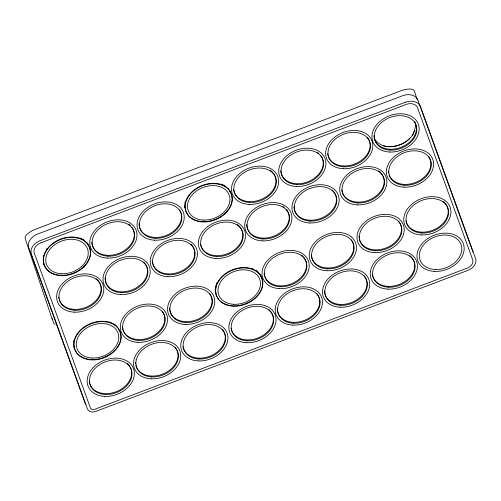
<?xml version="1.0" encoding="UTF-8"?>
<svg xmlns="http://www.w3.org/2000/svg" width="501" height="501" viewBox="0 0 501 501"><rect width="100%" height="100%" fill="white"/><g stroke="black" fill="none" stroke-linecap="round" stroke-linejoin="round"><path stroke-width="0.75" d="M414.759 130.504C408.014 144.858 418.448 124.699 414.809 122.394M374.391 138.464C382.413 152.398 405.077 147.106 412.624 134.85M383.66 145.916C392.452 148.058 402.535 145.227 409.267 138.909L409.298 138.984M55.135 324.341L54.008 323.721L51.96 318.536L25.15 238.457A12.901 4.935 -21.1 0 1 35.64 229.201L400.712 90.856A12.901 4.935 -21.1 0 1 414.34 90.975L417.314 99.862M229.502 190.524L230.26 191.839M231.124 193.336L231.374 194.031M260.038 274.767L260.802 276.082M215.975 294.463L216.113 294.839M89.278 246.655L89.416 247.037M89.316 246.861L89.666 247.732M472.944 251.959L417.94 100.219A12.901 9.632 -21.8 0 0 402.597 95.735L37.531 234.08A12.901 9.632 -21.8 0 0 28.751 247.707L84.851 402.46A6.92 5.167 -21.8 0 0 86.015 404.132M43.568 262.587L43.831 264.096M414.427 121.693A21.925 16.37 -21.8 0 1 399.892 147.739A21.925 16.37 -21.8 0 1 373.959 135.539M222.394 329.426A21.925 16.37 -21.8 0 1 210.946 355.766A21.925 16.37 -21.8 0 1 182.978 346.611M43.731 263.921A24.361 18.186 -21.8 0 1 43.33 262.618M86.898 242.528A24.361 18.186 -21.8 0 1 88.101 244.2M74.267 348.164A24.361 18.186 -21.8 0 1 73.866 346.861M184.769 207.571A24.361 18.186 -21.8 0 1 184.606 205.498M229.809 190.499A24.361 18.186 -21.8 0 1 230.46 191.708M215.305 291.814A24.361 18.186 -21.8 0 1 215.148 289.741M255.986 270.208A24.361 18.186 -21.8 0 1 257.683 271.548M260.345 274.742A24.361 18.186 -21.8 0 1 260.996 275.951M73.716 341.701A24.361 18.186 -21.8 0 1 73.973 340.26M109.65 321.949A24.361 18.186 -21.8 0 1 111.116 322.5M113.802 323.884A24.361 18.186 -21.8 0 1 116.119 325.631M215.536 287.28A24.361 18.186 -21.8 0 1 215.856 285.846M216.063 285.132A24.361 18.186 -21.8 0 1 217.215 282.295M251.358 268.248A24.361 18.186 -21.8 0 1 252.823 268.799M255.51 270.183A24.361 18.186 -21.8 0 1 257.282 271.461M184.882 203.757A24.361 18.186 -21.8 0 1 185.32 201.602M220.822 184.005A24.361 18.186 -21.8 0 1 226.176 186.767M227.805 188.176A24.361 18.186 -21.8 0 1 228.744 189.203M43.18 257.458A24.361 18.186 -21.8 0 1 43.437 256.017M46.155 249.68A24.361 18.186 -21.8 0 1 46.962 248.502M79.853 237.969A24.361 18.186 -21.8 0 1 84.469 240.467M190.856 244.106A21.925 16.37 -21.8 0 1 182.552 270.484A21.925 16.37 -21.8 0 1 152.993 264.44M152.767 263.764A21.925 16.37 -21.8 0 1 152.335 261.647M143.618 262.004A21.925 16.37 -21.8 0 1 141.345 284.017L136.955 287.43A21.925 16.37 -21.8 0 1 105.348 280.973M105.097 279.545A21.925 16.37 -21.8 0 1 105.01 278.093M400.756 224.868A21.925 16.37 -21.8 0 1 384.943 248.358A21.925 16.37 -21.8 0 1 359.349 239.04M359.098 237.612A21.925 16.37 -21.8 0 1 359.01 236.159M398.614 221.148A21.925 16.37 -21.8 0 1 400.499 224.21M268.918 309.624A21.925 16.37 -21.8 0 1 260.32 336.941A21.925 16.37 -21.8 0 1 231.055 328.387M127.21 363.325A21.925 16.37 -21.8 0 1 119.877 389.978A21.925 16.37 -21.8 0 1 89.904 384.167M89.679 383.49A21.925 16.37 -21.8 0 1 89.247 381.367M96.086 278.6A21.925 16.37 -21.8 0 1 89.754 305.497A21.925 16.37 -21.8 0 1 59.362 299.924M58.955 298.552A21.925 16.37 -21.8 0 1 58.705 297.124M177.298 351.044A21.925 16.37 -21.8 0 1 161.479 374.535A21.925 16.37 -21.8 0 1 135.89 365.216M135.639 363.789A21.925 16.37 -21.8 0 1 135.552 362.336M175.156 347.325A21.925 16.37 -21.8 0 1 177.041 350.387M237.18 224.448A21.925 16.37 -21.8 0 1 231.869 251.558A21.925 16.37 -21.8 0 1 201.07 246.223M200.851 245.546A21.925 16.37 -21.8 0 1 200.519 244.144M179.49 209.856A21.925 16.37 -21.8 0 1 164.954 235.908A21.925 16.37 -21.8 0 1 139.021 223.709M162.38 311.409A21.925 16.37 -21.8 0 1 149.154 337.724A21.925 16.37 -21.8 0 1 122.35 326.577M367.233 137.224A21.925 16.37 -21.8 0 1 357.088 162.963A21.925 16.37 -21.8 0 1 328.374 156.481M328.149 155.811A21.925 16.37 -21.8 0 1 327.717 153.688M209.612 293.511A21.925 16.37 -21.8 0 1 195.941 319.989A21.925 16.37 -21.8 0 1 169.557 307.952M364.102 275.725A21.925 16.37 -21.8 0 1 351.32 302.61A21.925 16.37 -21.8 0 1 324.491 290.73M273.101 172.895A21.925 16.37 -21.8 0 1 262.95 198.634A21.925 16.37 -21.8 0 1 234.236 192.159M234.017 191.482A21.925 16.37 -21.8 0 1 233.579 189.359M270.346 170.384A21.925 16.37 -21.8 0 1 272.619 172.35M286.328 209.38A21.925 16.37 -21.8 0 1 273.546 236.265A21.925 16.37 -21.8 0 1 246.717 224.392M282.933 206.443A21.925 16.37 -21.8 0 1 284.186 207.32M303.637 257.138A21.925 16.37 -21.8 0 1 293.486 282.877A21.925 16.37 -21.8 0 1 264.779 276.402M264.371 275.03A21.925 16.37 -21.8 0 1 264.121 273.602M301.502 255.078A21.925 16.37 -21.8 0 1 303.155 256.593M316.864 293.624A21.925 16.37 -21.8 0 1 304.088 320.508A21.925 16.37 -21.8 0 1 277.253 308.635M351.32 239.81A21.925 16.37 -21.8 0 1 338.094 266.125A21.925 16.37 -21.8 0 1 311.29 254.978M332.006 189.898A21.925 16.37 -21.8 0 1 322.112 217.822A21.925 16.37 -21.8 0 1 293.955 206.487M320.784 155.567A21.925 16.37 -21.8 0 1 307.558 181.882A21.925 16.37 -21.8 0 1 280.754 170.735M317.584 152.479A21.925 16.37 -21.8 0 1 318.786 153.419M381.305 173.39A21.925 16.37 -21.8 0 1 371.153 199.129A21.925 16.37 -21.8 0 1 342.44 192.647M342.221 191.971A21.925 16.37 -21.8 0 1 341.782 189.854M378.549 170.872A21.925 16.37 -21.8 0 1 380.823 172.839M409.699 255.573A21.925 16.37 -21.8 0 1 403.368 282.47A21.925 16.37 -21.8 0 1 372.982 276.89M372.757 276.214A21.925 16.37 -21.8 0 1 372.324 274.097M443.203 201.377A21.925 16.37 -21.8 0 1 436.872 228.274A21.925 16.37 -21.8 0 1 406.486 222.701M406.261 222.024A21.925 16.37 -21.8 0 1 405.929 220.622M428.48 156.249A21.925 16.37 -21.8 0 1 417.458 181.625A21.925 16.37 -21.8 0 1 389.171 174.937M388.619 172.864A21.925 16.37 -21.8 0 1 388.45 171.417M131.838 227.166A21.925 16.37 -21.8 0 1 118.618 253.481A21.925 16.37 -21.8 0 1 91.808 242.334M128.638 224.085A21.925 16.37 -21.8 0 1 130.392 225.525M52.398 319.106A6.92 2.649 -21.1 0 1 51.96 318.536M41.032 242.766L39.761 243.317A9.807 7.327 -21.8 0 0 34.012 252.241L90.518 408.265A3.833 2.862 -21.8 0 0 94.445 409.411L468.128 267.772A8.129 6.068 -21.8 0 0 472.888 260.382L417.27 107.001A9.807 7.327 -21.8 0 0 407.225 104.064L41.032 242.766M405.221 102.292L40.149 240.637A12.901 9.632 -21.8 0 0 31.375 254.264L87.475 409.016A6.92 5.167 -21.8 0 0 95.704 411.427L467.94 270.365A11.216 8.373 -21.8 0 0 475.568 258.522L420.564 106.776A12.901 9.632 -21.8 0 0 405.221 102.292M231.475 194.213L229.095 190.079A24.361 18.186 -21.8 0 0 202.498 185.739A24.361 18.186 -21.8 0 0 185.094 206.75L185.927 211.472A24.361 18.186 -21.8 0 0 214.898 219.945A24.361 18.186 -21.8 0 0 231.475 194.213M262.01 278.456L259.631 274.323A24.361 18.186 -21.8 0 0 233.04 269.983A24.361 18.186 -21.8 0 0 215.637 290.993L216.463 295.715A24.361 18.186 -21.8 0 0 245.434 304.188A24.361 18.186 -21.8 0 0 262.01 278.456M188.169 215.223L185.79 211.09A24.361 18.186 -21.8 0 1 202.36 185.357A24.361 18.186 -21.8 0 1 231.337 193.831L232.163 198.553A24.361 18.186 -21.8 0 1 214.76 219.563A24.361 18.186 -21.8 0 1 188.169 215.223M218.705 299.466L216.326 295.333A24.361 18.186 -21.8 0 1 232.902 269.601A24.361 18.186 -21.8 0 1 261.873 278.074L262.699 282.796A24.361 18.186 -21.8 0 1 245.296 303.806A24.361 18.186 -21.8 0 1 218.705 299.466M89.767 247.914L87.387 243.78A24.361 18.186 -21.8 0 0 60.79 239.44A24.361 18.186 -21.8 0 0 43.387 260.451L44.22 265.173A24.361 18.186 -21.8 0 0 73.19 273.646A24.361 18.186 -21.8 0 0 89.767 247.914M120.303 332.157L117.923 328.023A24.361 18.186 -21.8 0 0 91.332 323.684A24.361 18.186 -21.8 0 0 73.929 344.694L74.755 349.416A24.361 18.186 -21.8 0 0 103.726 357.889A24.361 18.186 -21.8 0 0 120.303 332.157M46.461 268.924L44.082 264.791A24.361 18.186 -21.8 0 1 60.652 239.058A24.361 18.186 -21.8 0 1 89.629 247.532L90.456 252.254A24.361 18.186 -21.8 0 1 73.052 273.264A24.361 18.186 -21.8 0 1 46.461 268.924M76.997 353.167L74.618 349.034A24.361 18.186 -21.8 0 1 91.195 323.302A24.361 18.186 -21.8 0 1 120.165 331.775L120.991 336.497A24.361 18.186 -21.8 0 1 103.588 357.507A24.361 18.186 -21.8 0 1 76.997 353.167M185.138 324.429A24.361 18.186 -21.8 0 0 213.933 296.673A24.361 18.186 -21.8 0 0 174.404 294.807A24.361 18.186 -21.8 0 0 185.138 324.429M74.198 312.154A24.361 18.186 -21.8 0 0 102.993 284.393A24.361 18.186 -21.8 0 0 63.464 282.533A24.361 18.186 -21.8 0 0 74.198 312.154M104.734 396.397A24.361 18.186 -21.8 0 0 133.529 368.642A24.361 18.186 -21.8 0 0 94 366.776A24.361 18.186 -21.8 0 0 104.734 396.397M154.602 240.186A24.361 18.186 -21.8 0 0 183.397 212.43A24.361 18.186 -21.8 0 0 143.862 210.564A24.361 18.186 -21.8 0 0 154.602 240.186M246.442 342.697A24.361 18.186 -21.8 0 0 275.237 314.935A24.361 18.186 -21.8 0 0 235.708 313.075A24.361 18.186 -21.8 0 0 246.442 342.697M387.812 289.121A24.361 18.186 -21.8 0 0 416.607 261.365A24.361 18.186 -21.8 0 0 377.078 259.499A24.361 18.186 -21.8 0 0 387.812 289.121M167.829 276.671A24.361 18.186 -21.8 0 0 196.617 248.916A24.361 18.186 -21.8 0 0 157.089 247.049A24.361 18.186 -21.8 0 0 167.829 276.671M151.127 378.812A24.361 18.186 -21.8 0 0 179.922 351.057A24.361 18.186 -21.8 0 0 140.393 349.191A24.361 18.186 -21.8 0 0 151.127 378.812M198.365 360.914A24.361 18.186 -21.8 0 0 227.16 333.159A24.361 18.186 -21.8 0 0 187.625 331.293A24.361 18.186 -21.8 0 0 198.365 360.914M137.9 342.333A24.361 18.186 -21.8 0 0 166.695 314.572A24.361 18.186 -21.8 0 0 127.166 312.712A24.361 18.186 -21.8 0 0 137.9 342.333M215.906 258.453A24.361 18.186 -21.8 0 0 244.701 230.692A24.361 18.186 -21.8 0 0 205.166 228.832A24.361 18.186 -21.8 0 0 215.906 258.453M120.591 294.569A24.361 18.186 -21.8 0 0 149.386 266.814A24.361 18.186 -21.8 0 0 109.851 264.948A24.361 18.186 -21.8 0 0 120.591 294.569M326.846 270.728A24.361 18.186 -21.8 0 0 355.641 242.972A24.361 18.186 -21.8 0 0 316.106 241.106A24.361 18.186 -21.8 0 0 326.846 270.728M296.31 186.485A24.361 18.186 -21.8 0 0 325.099 158.729A24.361 18.186 -21.8 0 0 285.57 156.863A24.361 18.186 -21.8 0 0 296.31 186.485M249.072 204.383A24.361 18.186 -21.8 0 0 277.867 176.628A24.361 18.186 -21.8 0 0 238.338 174.768A24.361 18.186 -21.8 0 0 249.072 204.383M107.364 258.09A24.361 18.186 -21.8 0 0 136.159 230.328A24.361 18.186 -21.8 0 0 96.63 228.469A24.361 18.186 -21.8 0 0 107.364 258.09M262.299 240.868A24.361 18.186 -21.8 0 0 291.094 213.113A24.361 18.186 -21.8 0 0 251.558 211.247A24.361 18.186 -21.8 0 0 262.299 240.868M292.834 325.111A24.361 18.186 -21.8 0 0 321.629 297.356A24.361 18.186 -21.8 0 0 282.101 295.49A24.361 18.186 -21.8 0 0 292.834 325.111M279.608 288.632A24.361 18.186 -21.8 0 0 308.403 260.871A24.361 18.186 -21.8 0 0 268.874 259.011A24.361 18.186 -21.8 0 0 279.608 288.632M340.073 307.213A24.361 18.186 -21.8 0 0 368.861 279.458A24.361 18.186 -21.8 0 0 329.332 277.592A24.361 18.186 -21.8 0 0 340.073 307.213M309.537 222.97A24.361 18.186 -21.8 0 0 338.325 195.215A24.361 18.186 -21.8 0 0 298.796 193.348A24.361 18.186 -21.8 0 0 309.537 222.97M357.276 204.878A24.361 18.186 -21.8 0 0 386.071 177.122A24.361 18.186 -21.8 0 0 346.535 175.256A24.361 18.186 -21.8 0 0 357.276 204.878M374.585 252.636A24.361 18.186 -21.8 0 0 403.38 224.88A24.361 18.186 -21.8 0 0 363.851 223.014A24.361 18.186 -21.8 0 0 374.585 252.636M343.21 168.712A24.361 18.186 -21.8 0 0 371.999 140.956A24.361 18.186 -21.8 0 0 332.47 139.09A24.361 18.186 -21.8 0 0 343.21 168.712M434.542 271.41A24.361 18.186 -21.8 0 0 463.337 243.655A24.361 18.186 -21.8 0 0 423.808 241.789A24.361 18.186 -21.8 0 0 434.542 271.41M404.006 187.167A24.361 18.186 -21.8 0 0 432.795 159.412A24.361 18.186 -21.8 0 0 393.266 157.546A24.361 18.186 -21.8 0 0 404.006 187.167M421.316 234.925A24.361 18.186 -21.8 0 0 450.111 207.17A24.361 18.186 -21.8 0 0 410.582 205.31A24.361 18.186 -21.8 0 0 421.316 234.925M389.54 152.022A24.361 18.186 -21.8 0 0 418.329 124.267A24.361 18.186 -21.8 0 0 378.8 122.401A24.361 18.186 -21.8 0 0 389.54 152.022M388.413 287.211A21.925 16.37 -21.8 0 0 414.333 262.223A21.925 16.37 -21.8 0 0 378.75 260.545A21.925 16.37 -21.8 0 0 388.413 287.211M247.043 340.786A21.925 16.37 -21.8 0 0 272.964 315.799A21.925 16.37 -21.8 0 0 237.38 314.121A21.925 16.37 -21.8 0 0 247.043 340.786M293.436 323.208A21.925 16.37 -21.8 0 0 319.356 298.22A21.925 16.37 -21.8 0 0 283.773 296.542A21.925 16.37 -21.8 0 0 293.436 323.208M340.674 305.303A21.925 16.37 -21.8 0 0 366.594 280.316A21.925 16.37 -21.8 0 0 331.004 278.637A21.925 16.37 -21.8 0 0 340.674 305.303M435.144 269.507A21.925 16.37 -21.8 0 0 461.064 244.519A21.925 16.37 -21.8 0 0 425.474 242.841A21.925 16.37 -21.8 0 0 435.144 269.507M375.186 250.732A21.925 16.37 -21.8 0 0 401.107 225.744A21.925 16.37 -21.8 0 0 365.523 224.06A21.925 16.37 -21.8 0 0 375.186 250.732M105.335 394.487A21.925 16.37 -21.8 0 0 131.256 369.5A21.925 16.37 -21.8 0 0 95.672 367.822A21.925 16.37 -21.8 0 0 105.335 394.487M61.573 273.759A21.925 16.37 -21.8 0 0 87.493 248.772A21.925 16.37 -21.8 0 0 51.91 247.093A21.925 16.37 -21.8 0 0 61.573 273.759M155.204 238.282A21.925 16.37 -21.8 0 0 181.124 213.288A21.925 16.37 -21.8 0 0 145.534 211.61A21.925 16.37 -21.8 0 0 155.204 238.282M151.728 376.909A21.925 16.37 -21.8 0 0 177.648 351.921A21.925 16.37 -21.8 0 0 142.065 350.243A21.925 16.37 -21.8 0 0 151.728 376.909M233.817 304.301A21.925 16.37 -21.8 0 0 259.737 279.314A21.925 16.37 -21.8 0 0 224.154 277.635A21.925 16.37 -21.8 0 0 233.817 304.301M280.209 286.722A21.925 16.37 -21.8 0 0 306.13 261.735A21.925 16.37 -21.8 0 0 270.546 260.057A21.925 16.37 -21.8 0 0 280.209 286.722M327.447 268.818A21.925 16.37 -21.8 0 0 353.368 243.83A21.925 16.37 -21.8 0 0 317.778 242.152A21.925 16.37 -21.8 0 0 327.447 268.818M421.917 233.021A21.925 16.37 -21.8 0 0 447.838 208.034A21.925 16.37 -21.8 0 0 412.254 206.356A21.925 16.37 -21.8 0 0 421.917 233.021M107.966 256.18A21.925 16.37 -21.8 0 0 133.886 231.193A21.925 16.37 -21.8 0 0 98.302 229.514A21.925 16.37 -21.8 0 0 107.966 256.18M357.877 202.968A21.925 16.37 -21.8 0 0 383.797 177.98A21.925 16.37 -21.8 0 0 348.208 176.302A21.925 16.37 -21.8 0 0 357.877 202.968M198.966 359.004A21.925 16.37 -21.8 0 0 224.886 334.017A21.925 16.37 -21.8 0 0 189.297 332.338A21.925 16.37 -21.8 0 0 198.966 359.004M92.109 358.002A21.925 16.37 -21.8 0 0 118.029 333.015A21.925 16.37 -21.8 0 0 82.446 331.336A21.925 16.37 -21.8 0 0 92.109 358.002M138.501 340.423A21.925 16.37 -21.8 0 0 164.422 315.436A21.925 16.37 -21.8 0 0 128.838 313.758A21.925 16.37 -21.8 0 0 138.501 340.423M185.739 322.525A21.925 16.37 -21.8 0 0 211.66 297.538A21.925 16.37 -21.8 0 0 176.07 295.853A21.925 16.37 -21.8 0 0 185.739 322.525M121.192 292.665A21.925 16.37 -21.8 0 0 147.112 267.678A21.925 16.37 -21.8 0 0 111.523 266A21.925 16.37 -21.8 0 0 121.192 292.665M74.799 310.244A21.925 16.37 -21.8 0 0 100.72 285.257A21.925 16.37 -21.8 0 0 65.13 283.579A21.925 16.37 -21.8 0 0 74.799 310.244M216.507 256.543A21.925 16.37 -21.8 0 0 242.428 231.556A21.925 16.37 -21.8 0 0 206.838 229.878A21.925 16.37 -21.8 0 0 216.507 256.543M262.9 238.964A21.925 16.37 -21.8 0 0 288.82 213.977A21.925 16.37 -21.8 0 0 253.23 212.299A21.925 16.37 -21.8 0 0 262.9 238.964M310.132 221.06A21.925 16.37 -21.8 0 0 336.052 196.073A21.925 16.37 -21.8 0 0 300.468 194.394A21.925 16.37 -21.8 0 0 310.132 221.06M203.281 220.058A21.925 16.37 -21.8 0 0 229.201 195.071A21.925 16.37 -21.8 0 0 193.618 193.392A21.925 16.37 -21.8 0 0 203.281 220.058M343.805 166.808A21.925 16.37 -21.8 0 0 369.725 141.821A21.925 16.37 -21.8 0 0 334.142 140.136A21.925 16.37 -21.8 0 0 343.805 166.808M404.608 185.264A21.925 16.37 -21.8 0 0 430.528 160.276A21.925 16.37 -21.8 0 0 394.938 158.598A21.925 16.37 -21.8 0 0 404.608 185.264M249.673 202.479A21.925 16.37 -21.8 0 0 275.594 177.492A21.925 16.37 -21.8 0 0 240.004 175.813A21.925 16.37 -21.8 0 0 249.673 202.479M296.911 184.575A21.925 16.37 -21.8 0 0 322.832 159.587A21.925 16.37 -21.8 0 0 287.242 157.909A21.925 16.37 -21.8 0 0 296.911 184.575M390.135 150.112A21.925 16.37 -21.8 0 0 416.055 125.125A21.925 16.37 -21.8 0 0 380.472 123.446A21.925 16.37 -21.8 0 0 390.135 150.112M168.43 274.761A21.925 16.37 -21.8 0 0 194.35 249.774A21.925 16.37 -21.8 0 0 158.761 248.095A21.925 16.37 -21.8 0 0 168.43 274.761"/></g></svg>
